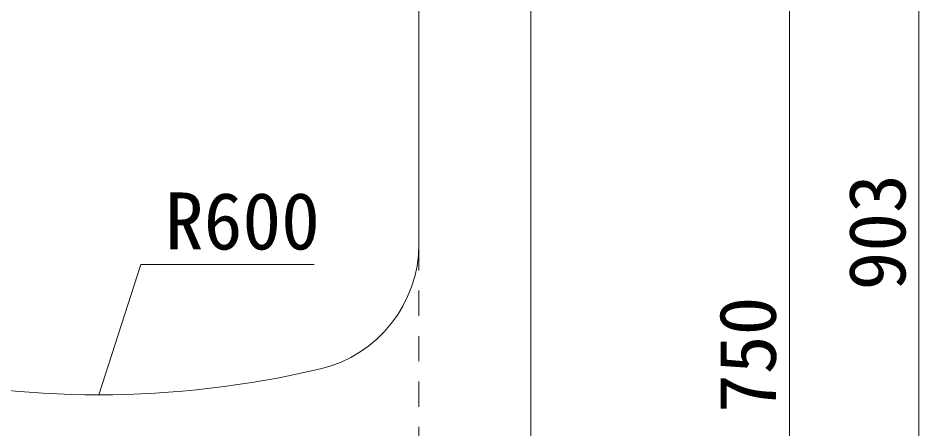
# Model space of a CAD drawing. Units: millimetres at full size. Extents: x -3301 to 90699, y 107523 to 139162.
# Drawn here: x 1524 to 2087, y 114414 to 114670 of the extents above; entities that cross this region are included whole.
import ezdxf
from ezdxf.enums import TextEntityAlignment as Align

# ---------------------------------------------------------------- set-up
doc = ezdxf.new("R2010")
doc.units = ezdxf.units.MM
doc.header["$LTSCALE"] = 21
doc.linetypes.add('USER1', pattern=[1.35, 0.75, -0.6])
for name, color, linetype, lineweight in [('寸法線', 7, 'Continuous', 9), ('引出線', 4, 'Continuous', 9), ('本体', 2, 'Continuous', 9)]:
    doc.layers.add(name, color=color, linetype=linetype, lineweight=lineweight)
doc.styles.add('ＭＳ ゴシック', font='')
doc.styles.get('ＭＳ ゴシック').set_extended_font_data('MS Gothic')

# ---------------------------------------------------------------- blocks, each defined once
blk = doc.blocks.new('filled_arrow')
at = {"color": 0, "linetype": 'Continuous', "lineweight": -2}
blk.add_solid([(7.5, 1.25), (0, 0), (7.5, -1.25)], dxfattribs=at)

msp = doc.modelspace()

# ---------------------------------------------------------------- linework, layer by layer
at = {"layer": '寸法線'}
for p, q in [((2087.16, 114085.1), (2087.16, 114988.1)), ((2006.15, 114835.1), (2006.15, 114085.1))]:
    msp.add_line(p, q, dxfattribs=at)
at = {"layer": '引出線'}
msp.add_lwpolyline([(1574.51, 114435.1), (1600.76, 114516.42), (1709.03, 114516.42)], dxfattribs=at)
at = {"layer": '本体', "lineweight": 20}
for p, q in [((1774.51, 114529.13), (1774.51, 114835.1)), ((1844.51, 114835.1), (1844.51, 114085.1))]:
    msp.add_line(p, q, dxfattribs=at)
at = {"layer": '本体', "linetype": 'USER1'}
msp.add_line((1774.51, 114585.18), (1774.51, 114185.1), dxfattribs=at)
at = {"layer": '本体', "lineweight": 20}
for centre, radius, start, end in [((1694.51, 114529.13), 80, 283.3423, 0.0001), ((1574.51, 115035.13), 600.03, 256.65822, 283.34169)]:
    msp.add_arc(centre, radius, start, end, dxfattribs=at)

# ---------------------------------------------------------------- block references
at = {"layer": '引出線', "xscale": 0.12, "yscale": 0.12, "rotation": 72.1}
msp.add_blockref('filled_arrow', (1574.51, 114435.1), dxfattribs=at)

# ---------------------------------------------------------------- texts
at = {"layer": '寸法線', "style": 'ＭＳ ゴシック'}
for s, p in [('903', (2060.91, 114536.6)), ('750', (1979.9, 114460.1))]:
    msp.add_text(s, height=35.6, rotation=90, dxfattribs=at).set_placement(p, align=Align.MIDDLE_CENTER)
at = {"layer": '引出線', "style": 'ＭＳ ゴシック'}
msp.add_text('R600', height=35.6, dxfattribs=at).set_placement((1615.76, 114561.42), align=Align.TOP_LEFT)

doc.saveas('drawing.dxf')
